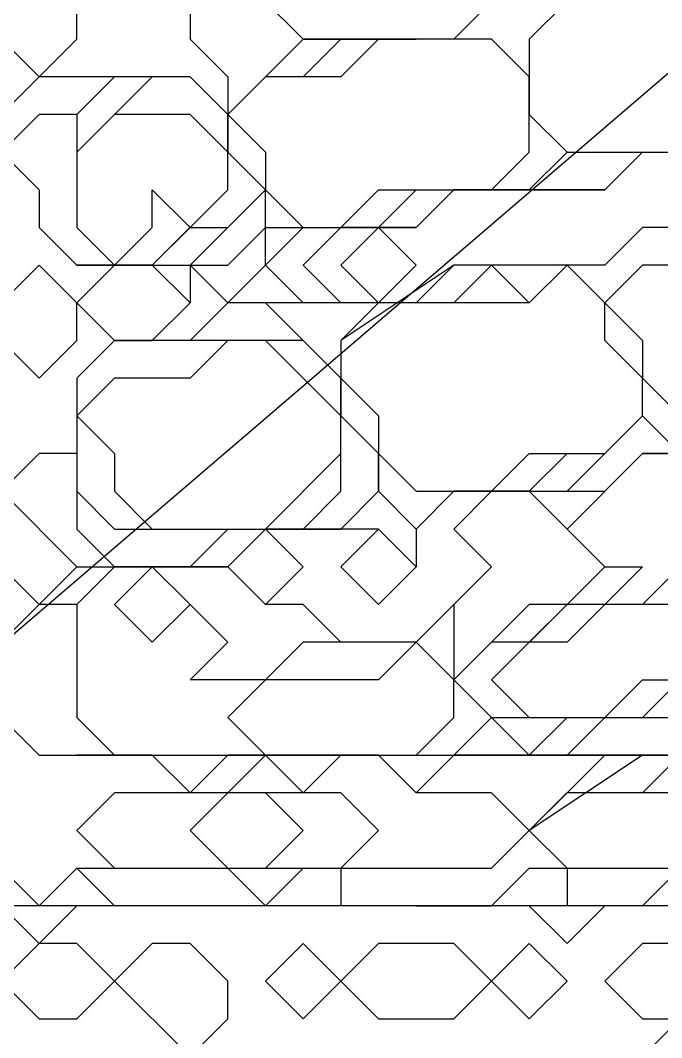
# Model space of a CAD drawing. Extents: x 46 to 224, y 52 to 151.
# Drawn here: x 109.04 to 119.17, y 81.28 to 97.35 of the extents above; entities that cross this region are included whole.
import ezdxf

# ---------------------------------------------------------------- set-up
doc = ezdxf.new("R2010")
doc.units = 0
doc.layers.add('OUTLINE', color=1, linetype='CONTINUOUS')

msp = doc.modelspace()

# ---------------------------------------------------------------- linework, layer by layer
for p, q in [((109.9341, 97.0516), (109.9341, 98.8373)), ((111.7198, 98.2421), (111.7198, 97.0516)), ((112.3151, 98.2421), (113.5056, 97.0516)), ((112.3151, 98.2421), (113.5056, 97.0516)), ((112.3151, 98.2421), (113.5056, 97.0516)), ((112.3151, 98.2421), (113.5056, 97.0516)), ((116.4818, 97.6468), (115.8865, 97.0516)), ((117.6722, 97.6468), (117.077, 97.0516)), ((117.6722, 97.6468), (117.077, 97.0516)), ((117.6722, 97.6468), (117.077, 97.0516)), ((108.7437, 97.0516), (109.3389, 96.4564)), ((109.3389, 96.4564), (109.9341, 97.0516)), ((111.7198, 97.0516), (112.3151, 96.4564)), ((113.5056, 97.0516), (112.3151, 95.8611)), ((113.5056, 97.0516), (112.3151, 95.8611)), ((113.5056, 97.0516), (112.3151, 95.8611)), ((113.5056, 97.0516), (112.3151, 95.8611)), ((113.5056, 97.0516), (112.3151, 95.8611)), ((115.8865, 97.0516), (113.5056, 97.0516)), ((113.5056, 97.0516), (115.2913, 97.0516)), ((115.2913, 97.0516), (113.5056, 97.0516)), ((113.5056, 97.0516), (115.2913, 97.0516)), ((115.2913, 97.0516), (113.5056, 97.0516)), ((114.1008, 97.0516), (113.5056, 96.4564)), ((113.5056, 97.0516), (115.2913, 97.0516)), ((115.2913, 97.0516), (113.5056, 97.0516)), ((113.5056, 97.0516), (115.2913, 97.0516)), ((115.2913, 97.0516), (113.5056, 97.0516)), ((114.1008, 97.0516), (115.2913, 97.0516)), ((114.696, 97.0516), (114.1008, 97.0516)), ((116.4818, 97.0516), (114.1008, 97.0516)), ((114.696, 97.0516), (114.1008, 96.4564)), ((114.696, 97.0516), (114.1008, 96.4564)), ((115.2913, 97.0516), (114.696, 97.0516)), ((116.4818, 97.0516), (114.696, 97.0516)), ((116.4818, 97.0516), (114.696, 97.0516)), ((117.077, 96.4564), (116.4818, 97.0516)), ((117.077, 96.4564), (116.4818, 97.0516)), ((117.077, 96.4564), (116.4818, 97.0516)), ((117.077, 97.0516), (117.077, 95.8611)), ((117.077, 97.0516), (117.077, 95.8611)), ((117.077, 97.0516), (117.077, 95.8611)), ((109.3389, 96.4564), (108.7437, 95.8611)), ((111.7198, 96.4564), (109.3389, 96.4564)), ((110.5294, 96.4564), (109.9341, 95.8611)), ((110.5294, 96.4564), (109.9341, 95.8611)), ((111.1246, 96.4564), (109.9341, 95.2659)), ((110.5294, 96.4564), (109.9341, 95.8611)), ((111.7198, 96.4564), (110.5294, 96.4564)), ((111.7198, 96.4564), (110.5294, 96.4564)), ((111.7198, 96.4564), (110.5294, 96.4564)), ((111.7198, 96.4564), (111.1246, 96.4564)), ((112.3151, 95.8611), (111.7198, 96.4564)), ((112.3151, 95.8611), (111.7198, 96.4564)), ((112.3151, 95.8611), (111.7198, 96.4564)), ((112.3151, 95.8611), (111.7198, 96.4564)), ((112.3151, 95.8611), (111.7198, 96.4564)), ((112.3151, 96.4564), (112.3151, 95.2659)), ((112.9103, 96.4564), (112.3151, 95.8611)), ((112.9103, 96.4564), (112.3151, 95.8611)), ((112.9103, 96.4564), (112.3151, 95.8611)), ((113.5056, 96.4564), (112.9103, 96.4564)), ((114.1008, 96.4564), (112.9103, 96.4564)), ((114.1008, 96.4564), (112.9103, 96.4564)), ((117.077, 95.8611), (117.077, 96.4564)), ((117.077, 95.2659), (117.077, 96.4564)), ((117.077, 95.2659), (117.077, 96.4564)), ((109.3389, 95.8611), (108.7437, 95.2659)), ((109.3389, 95.8611), (108.7437, 95.2659)), ((109.9341, 95.8611), (109.3389, 95.8611)), ((109.9341, 95.8611), (109.3389, 95.8611)), ((109.9341, 95.8611), (109.9341, 94.0754)), ((110.5294, 95.8611), (109.9341, 95.2659)), ((110.5294, 95.8611), (109.9341, 95.2659)), ((111.7198, 95.8611), (110.5294, 95.8611)), ((111.7198, 95.8611), (110.5294, 95.8611)), ((112.3151, 95.2659), (111.7198, 95.8611)), ((112.3151, 95.2659), (111.7198, 95.8611)), ((112.3151, 95.8611), (112.3151, 95.2659)), ((112.3151, 95.2659), (112.3151, 95.8611)), ((112.3151, 95.2659), (112.3151, 95.8611)), ((112.3151, 95.8611), (112.3151, 95.2659)), ((112.3151, 95.8611), (112.3151, 95.2659)), ((112.3151, 95.2659), (112.3151, 95.8611)), ((112.3151, 95.2659), (112.3151, 95.8611)), ((112.3151, 95.8611), (112.9103, 95.2659)), ((112.3151, 95.8611), (112.9103, 95.2659)), ((112.3151, 95.8611), (112.9103, 95.2659)), ((112.3151, 95.8611), (112.3151, 95.2659)), ((112.3151, 95.8611), (112.3151, 95.2659)), ((112.3151, 95.2659), (112.3151, 95.8611)), ((117.077, 95.8611), (117.6722, 95.2659)), ((117.6722, 95.2659), (117.077, 95.8611)), ((117.077, 95.8611), (117.6722, 95.2659)), ((117.077, 95.8611), (117.6722, 95.2659)), ((108.7437, 95.2659), (109.3389, 94.6707)), ((108.7437, 95.2659), (109.3389, 94.6707)), ((109.9341, 95.2659), (109.9341, 94.0754)), ((109.9341, 95.2659), (109.9341, 94.0754)), ((109.9341, 95.2659), (109.9341, 94.0754)), ((112.3151, 95.2659), (113.5056, 94.0754)), ((112.9103, 94.6707), (112.3151, 95.2659)), ((112.3151, 95.2659), (113.5056, 94.0754)), ((112.9103, 94.6707), (112.3151, 95.2659)), ((112.3151, 95.2659), (113.5056, 94.0754)), ((112.3151, 95.2659), (113.5056, 94.0754)), ((112.9103, 94.6707), (112.3151, 95.2659)), ((112.9103, 94.6707), (112.3151, 95.2659)), ((112.3151, 94.6707), (112.3151, 95.2659)), ((112.3151, 94.6707), (112.3151, 95.2659)), ((112.3151, 95.2659), (113.5056, 94.0754)), ((112.3151, 95.2659), (113.5056, 94.0754)), ((112.9103, 94.6707), (112.3151, 95.2659)), ((112.9103, 95.2659), (112.9103, 94.6707)), ((112.9103, 95.2659), (112.9103, 94.6707)), ((112.9103, 95.2659), (112.9103, 94.6707)), ((116.4818, 94.6707), (117.077, 95.2659)), ((116.4818, 94.6707), (117.077, 95.2659)), ((117.077, 94.6707), (117.6722, 95.2659)), ((117.6722, 95.2659), (120.6484, 95.2659)), ((117.6722, 95.2659), (120.6484, 95.2659)), ((117.6722, 95.2659), (120.0532, 95.2659)), ((118.2675, 94.6707), (118.8627, 95.2659)), ((118.8627, 95.2659), (121.2437, 95.2659)), ((109.3389, 94.6707), (109.3389, 94.0754)), ((109.3389, 94.6707), (109.3389, 94.0754)), ((111.1246, 93.4802), (112.3151, 94.6707)), ((111.1246, 94.0754), (111.1246, 94.6707)), ((111.1246, 94.6707), (111.7198, 94.0754)), ((111.7198, 94.0754), (112.3151, 94.6707)), ((112.3151, 94.0754), (112.9103, 94.6707)), ((112.3151, 94.0754), (112.9103, 94.6707)), ((112.9103, 93.4802), (112.9103, 94.6707)), ((112.9103, 94.0754), (112.9103, 94.6707)), ((112.9103, 94.6707), (113.5056, 94.0754)), ((112.9103, 94.6707), (113.5056, 94.0754)), ((112.9103, 94.6707), (113.5056, 94.0754)), ((112.9103, 94.0754), (112.9103, 94.6707)), ((114.1008, 94.0754), (114.696, 94.6707)), ((114.1008, 94.0754), (114.696, 94.6707)), ((114.696, 94.0754), (115.2913, 94.6707)), ((114.696, 94.6707), (116.4818, 94.6707)), ((114.696, 94.6707), (116.4818, 94.6707)), ((115.2913, 94.0754), (115.8865, 94.6707)), ((115.2913, 94.0754), (115.8865, 94.6707)), ((115.8865, 94.6707), (115.2913, 94.0754)), ((115.2913, 94.0754), (115.8865, 94.6707)), ((115.8865, 94.6707), (115.2913, 94.0754)), ((115.2913, 94.6707), (117.077, 94.6707)), ((115.2913, 94.0754), (115.8865, 94.6707)), ((115.8865, 94.6707), (115.2913, 94.0754)), ((115.2913, 94.0754), (115.8865, 94.6707)), ((115.8865, 94.6707), (115.2913, 94.0754)), ((115.8865, 94.6707), (118.2675, 94.6707)), ((115.8865, 94.6707), (117.6722, 94.6707)), ((116.4818, 94.6707), (115.8865, 94.6707)), ((115.8865, 94.6707), (118.2675, 94.6707)), ((118.2675, 94.6707), (115.8865, 94.6707)), ((115.8865, 94.6707), (118.2675, 94.6707)), ((118.2675, 94.6707), (115.8865, 94.6707)), ((115.8865, 94.6707), (118.2675, 94.6707)), ((118.2675, 94.6707), (115.8865, 94.6707)), ((115.8865, 94.6707), (118.2675, 94.6707)), ((118.2675, 94.6707), (115.8865, 94.6707)), ((117.6722, 94.6707), (116.4818, 94.6707)), ((109.3389, 94.0754), (109.9341, 93.4802)), ((109.3389, 94.0754), (109.9341, 93.4802)), ((109.9341, 94.0754), (110.5294, 93.4802)), ((109.9341, 94.0754), (110.5294, 93.4802)), ((109.9341, 94.0754), (110.5294, 93.4802)), ((109.9341, 94.0754), (110.5294, 93.4802)), ((110.5294, 93.4802), (111.1246, 94.0754)), ((111.1246, 93.4802), (111.7198, 94.0754)), ((111.7198, 93.4802), (112.3151, 94.0754)), ((111.7198, 94.0754), (112.3151, 94.0754)), ((112.3151, 93.4802), (112.9103, 94.0754)), ((112.3151, 93.4802), (112.9103, 94.0754)), ((112.9103, 94.0754), (113.5056, 94.0754)), ((113.5056, 94.0754), (112.9103, 93.4802)), ((112.9103, 93.4802), (112.9103, 94.0754)), ((113.5056, 94.0754), (115.2913, 94.0754)), ((113.5056, 94.0754), (114.696, 94.0754)), ((114.1008, 94.0754), (113.5056, 93.4802)), ((113.5056, 94.0754), (115.2913, 94.0754)), ((113.5056, 94.0754), (115.2913, 94.0754)), ((113.5056, 94.0754), (114.696, 94.0754)), ((113.5056, 94.0754), (114.1008, 94.0754)), ((113.5056, 94.0754), (114.1008, 94.0754)), ((113.5056, 94.0754), (115.2913, 94.0754)), ((113.5056, 94.0754), (115.2913, 94.0754)), ((114.696, 94.0754), (114.1008, 93.4802)), ((114.696, 94.0754), (114.1008, 94.0754)), ((114.696, 94.0754), (114.1008, 93.4802)), ((114.696, 94.0754), (114.1008, 93.4802)), ((114.696, 94.0754), (114.1008, 93.4802)), ((114.696, 94.0754), (114.1008, 93.4802)), ((115.2913, 93.4802), (114.696, 94.0754)), ((115.2913, 94.0754), (114.696, 94.0754)), ((115.2913, 94.0754), (114.696, 94.0754)), ((115.2913, 94.0754), (114.696, 94.0754)), ((115.2913, 94.0754), (114.696, 94.0754)), ((118.8627, 94.0754), (118.2675, 93.4802)), ((118.8627, 94.0754), (118.2675, 93.4802)), ((121.2437, 94.0754), (118.8627, 94.0754)), ((122.4341, 94.0754), (118.8627, 94.0754)), ((109.3389, 93.4802), (108.7437, 92.8849)), ((109.3389, 93.4802), (108.7437, 92.8849)), ((109.9341, 92.8849), (109.3389, 93.4802)), ((109.9341, 92.8849), (109.3389, 93.4802)), ((111.1246, 93.4802), (109.9341, 93.4802)), ((109.9341, 93.4802), (111.7198, 93.4802)), ((109.9341, 93.4802), (112.3151, 93.4802)), ((110.5294, 93.4802), (109.9341, 92.8849)), ((109.9341, 93.4802), (112.3151, 93.4802)), ((110.5294, 93.4802), (109.9341, 92.8849)), ((110.5294, 93.4802), (111.7198, 93.4802)), ((111.1246, 93.4802), (110.5294, 93.4802)), ((110.5294, 93.4802), (111.1246, 93.4802)), ((110.5294, 93.4802), (111.1246, 93.4802)), ((111.1246, 93.4802), (110.5294, 93.4802)), ((111.1246, 93.4802), (111.7198, 93.4802)), ((111.7198, 92.8849), (111.1246, 93.4802)), ((111.7198, 92.8849), (111.1246, 93.4802)), ((111.7198, 92.8849), (111.1246, 93.4802)), ((111.7198, 92.8849), (111.1246, 93.4802)), ((111.7198, 93.4802), (111.7198, 92.8849)), ((111.7198, 93.4802), (112.3151, 92.8849)), ((112.3151, 92.8849), (112.9103, 93.4802)), ((112.9103, 93.4802), (113.5056, 92.8849)), ((113.5056, 92.8849), (112.9103, 93.4802)), ((113.5056, 93.4802), (114.1008, 92.8849)), ((115.8865, 93.4802), (114.1008, 92.2897)), ((114.1008, 93.4802), (114.696, 92.8849)), ((114.1008, 93.4802), (114.696, 92.8849)), ((114.1008, 93.4802), (114.696, 92.8849)), ((114.1008, 93.4802), (114.696, 92.8849)), ((114.1008, 93.4802), (114.696, 92.8849)), ((114.696, 92.8849), (115.2913, 93.4802)), ((115.8865, 93.4802), (115.2913, 92.8849)), ((118.2675, 93.4802), (115.8865, 93.4802)), ((118.2675, 93.4802), (115.8865, 93.4802)), ((116.4818, 93.4802), (115.8865, 92.8849)), ((117.077, 92.8849), (116.4818, 93.4802)), ((117.6722, 93.4802), (117.077, 92.8849)), ((117.6722, 93.4802), (117.077, 92.8849)), ((118.2675, 92.8849), (117.6722, 93.4802)), ((118.2675, 92.8849), (117.6722, 93.4802)), ((118.8627, 93.4802), (118.2675, 92.8849)), ((118.8627, 93.4802), (118.2675, 92.8849)), ((119.4579, 93.4802), (118.8627, 93.4802)), ((120.0532, 93.4802), (118.8627, 93.4802)), ((109.9341, 92.2897), (109.9341, 92.8849)), ((109.9341, 92.8849), (110.5294, 92.2897)), ((109.9341, 92.2897), (109.9341, 92.8849)), ((109.9341, 92.8849), (110.5294, 92.2897)), ((111.1246, 92.2897), (111.7198, 92.8849)), ((111.1246, 92.2897), (111.7198, 92.8849)), ((111.1246, 92.2897), (111.7198, 92.8849)), ((112.3151, 92.8849), (111.7198, 92.2897)), ((112.3151, 92.8849), (111.7198, 92.2897)), ((112.3151, 92.8849), (111.7198, 92.2897)), ((112.3151, 92.8849), (111.7198, 92.2897)), ((112.3151, 92.8849), (111.7198, 92.2897)), ((112.3151, 92.8849), (111.7198, 92.2897)), ((112.9103, 92.8849), (112.3151, 92.8849)), ((114.1008, 92.8849), (112.3151, 92.8849)), ((114.696, 92.8849), (112.3151, 92.8849)), ((114.696, 92.8849), (112.3151, 92.8849)), ((114.696, 92.8849), (112.3151, 92.8849)), ((114.696, 92.8849), (112.3151, 92.8849)), ((113.5056, 92.2897), (112.9103, 92.8849)), ((114.696, 92.8849), (114.1008, 92.2897)), ((114.696, 92.8849), (114.1008, 92.2897)), ((114.696, 92.8849), (114.1008, 92.2897)), ((115.2913, 92.8849), (114.696, 92.8849)), ((115.8865, 92.8849), (114.696, 92.8849)), ((117.077, 92.8849), (114.696, 92.8849)), ((118.2675, 92.8849), (118.8627, 92.2897)), ((118.2675, 92.2897), (118.2675, 92.8849)), ((118.2675, 92.8849), (118.8627, 92.2897)), ((118.2675, 92.2897), (118.2675, 92.8849)), ((108.7437, 92.2897), (109.3389, 91.6945)), ((108.7437, 92.2897), (109.3389, 91.6945)), ((109.3389, 91.6945), (109.9341, 92.2897)), ((109.3389, 91.6945), (109.9341, 92.2897)), ((110.5294, 92.2897), (109.9341, 91.6945)), ((110.5294, 92.2897), (109.9341, 91.6945)), ((110.5294, 92.2897), (109.9341, 91.6945)), ((110.5294, 92.2897), (109.9341, 91.6945)), ((110.5294, 92.2897), (109.9341, 91.6945)), ((110.5294, 92.2897), (109.9341, 91.6945)), ((110.5294, 92.2897), (109.9341, 91.6945)), ((111.7198, 92.2897), (110.5294, 92.2897)), ((111.7198, 92.2897), (110.5294, 92.2897)), ((111.7198, 92.2897), (110.5294, 92.2897)), ((110.5294, 92.2897), (111.1246, 92.2897)), ((113.5056, 92.2897), (110.5294, 92.2897)), ((113.5056, 92.2897), (110.5294, 92.2897)), ((111.7198, 92.2897), (110.5294, 92.2897)), ((111.7198, 92.2897), (110.5294, 92.2897)), ((110.5294, 92.2897), (111.1246, 92.2897)), ((111.7198, 92.2897), (111.1246, 92.2897)), ((112.3151, 92.2897), (111.7198, 91.6945)), ((112.9103, 92.2897), (112.3151, 92.2897)), ((113.5056, 91.6945), (112.9103, 92.2897)), ((114.1008, 91.6945), (113.5056, 92.2897)), ((114.1008, 91.6945), (113.5056, 92.2897)), ((114.1008, 91.6945), (113.5056, 92.2897)), ((114.1008, 92.2897), (114.1008, 91.0992)), ((114.1008, 92.2897), (114.1008, 91.0992)), ((114.1008, 92.2897), (114.1008, 91.6945)), ((114.1008, 92.2897), (114.1008, 91.6945)), ((118.8627, 91.6945), (118.2675, 92.2897)), ((118.8627, 91.6945), (118.2675, 92.2897)), ((118.8627, 92.2897), (118.8627, 91.6945)), ((118.8627, 92.2897), (118.8627, 91.6945)), ((109.9341, 91.6945), (109.9341, 89.3135)), ((109.9341, 91.6945), (109.9341, 90.504)), ((109.9341, 91.6945), (109.9341, 90.504)), ((109.9341, 91.6945), (109.9341, 89.9088)), ((109.9341, 91.6945), (109.9341, 91.0992)), ((110.5294, 91.6945), (109.9341, 91.0992)), ((109.9341, 91.6945), (109.9341, 90.504)), ((109.9341, 91.6945), (109.9341, 90.504)), ((111.7198, 91.6945), (110.5294, 91.6945)), ((114.1008, 91.0992), (113.5056, 91.6945)), ((114.1008, 91.0992), (114.1008, 91.6945)), ((114.1008, 91.0992), (114.1008, 91.6945)), ((114.1008, 91.6945), (114.1008, 91.0992)), ((114.1008, 91.0992), (114.1008, 91.6945)), ((114.1008, 91.6945), (114.1008, 91.0992)), ((114.1008, 91.0992), (114.1008, 91.6945)), ((114.1008, 91.6945), (114.696, 91.0992)), ((114.1008, 91.0992), (114.1008, 91.6945)), ((114.1008, 91.6945), (114.696, 91.0992)), ((114.1008, 91.0992), (114.1008, 91.6945)), ((114.1008, 91.6945), (114.1008, 91.0992)), ((114.1008, 91.0992), (114.1008, 91.6945)), ((114.1008, 91.6945), (114.1008, 91.0992)), ((118.8627, 91.6945), (119.4579, 91.0992)), ((118.8627, 91.0992), (118.8627, 91.6945)), ((118.8627, 91.6945), (119.4579, 91.0992)), ((118.8627, 91.0992), (118.8627, 91.6945)), ((109.9341, 91.0992), (110.5294, 90.504)), ((109.9341, 91.0992), (110.5294, 90.504)), ((114.1008, 91.0992), (115.2913, 89.9088)), ((114.696, 90.504), (114.1008, 91.0992)), ((114.696, 90.504), (114.1008, 91.0992)), ((114.1008, 91.0992), (115.2913, 89.9088)), ((114.696, 90.504), (114.1008, 91.0992)), ((114.1008, 91.0992), (115.2913, 89.9088)), ((114.1008, 91.0992), (115.2913, 89.9088)), ((114.696, 90.504), (114.1008, 91.0992)), ((114.1008, 90.504), (114.1008, 91.0992)), ((114.1008, 90.504), (114.1008, 91.0992)), ((114.696, 90.504), (114.1008, 91.0992)), ((114.1008, 91.0992), (115.2913, 89.9088)), ((114.696, 90.504), (114.1008, 91.0992)), ((114.1008, 91.0992), (115.2913, 89.9088)), ((114.696, 91.0992), (114.696, 90.504)), ((114.696, 91.0992), (114.696, 90.504)), ((117.6722, 89.9088), (118.8627, 91.0992)), ((118.2675, 90.504), (118.8627, 91.0992)), ((118.2675, 90.504), (118.8627, 91.0992)), ((118.2675, 90.504), (118.8627, 91.0992)), ((118.8627, 91.0992), (119.4579, 90.504)), ((118.8627, 91.0992), (119.4579, 90.504)), ((109.3389, 90.504), (108.7437, 89.9088)), ((109.3389, 90.504), (108.7437, 89.9088)), ((109.3389, 90.504), (108.7437, 89.9088)), ((109.3389, 90.504), (108.7437, 89.9088)), ((109.9341, 90.504), (109.3389, 90.504)), ((109.9341, 90.504), (109.3389, 90.504)), ((109.9341, 90.504), (109.3389, 90.504)), ((109.9341, 90.504), (109.3389, 90.504)), ((110.5294, 90.504), (110.5294, 89.9088)), ((110.5294, 90.504), (110.5294, 89.9088)), ((112.9103, 89.3135), (114.1008, 90.504)), ((114.1008, 89.9088), (114.1008, 90.504)), ((114.696, 89.9088), (114.696, 90.504)), ((114.696, 89.9088), (114.696, 90.504)), ((114.696, 90.504), (114.696, 89.9088)), ((114.696, 89.9088), (114.696, 90.504)), ((114.696, 89.9088), (114.696, 90.504)), ((114.696, 89.9088), (114.696, 90.504)), ((114.696, 90.504), (115.2913, 89.9088)), ((114.696, 90.504), (115.2913, 89.9088)), ((114.696, 89.9088), (114.696, 90.504)), ((114.696, 89.9088), (114.696, 90.504)), ((116.4818, 89.9088), (117.077, 90.504)), ((117.077, 89.9088), (117.6722, 90.504)), ((117.077, 89.9088), (117.6722, 90.504)), ((117.077, 90.504), (118.2675, 90.504)), ((118.8627, 90.504), (117.6722, 89.3135)), ((118.8627, 90.504), (117.6722, 89.3135)), ((118.8627, 90.504), (117.6722, 89.3135)), ((117.6722, 90.504), (118.2675, 90.504)), ((117.6722, 90.504), (118.2675, 90.504)), ((118.8627, 90.504), (117.6722, 89.3135)), ((118.8627, 90.504), (117.6722, 89.3135)), ((118.8627, 90.504), (117.6722, 89.3135)), ((118.2675, 89.9088), (118.8627, 90.504)), ((118.2675, 89.9088), (118.8627, 90.504)), ((118.2675, 89.9088), (118.8627, 90.504)), ((118.2675, 89.9088), (118.8627, 90.504)), ((118.8627, 90.504), (120.0532, 90.504)), ((119.4579, 90.504), (118.8627, 90.504)), ((118.8627, 90.504), (120.6484, 90.504)), ((119.4579, 90.504), (118.8627, 90.504)), ((118.8627, 90.504), (120.6484, 90.504)), ((118.8627, 90.504), (120.6484, 90.504)), ((121.2437, 90.504), (118.8627, 90.504)), ((121.2437, 90.504), (118.8627, 90.504)), ((121.2437, 90.504), (118.8627, 90.504)), ((118.8627, 90.504), (120.6484, 90.504)), ((118.8627, 90.504), (120.6484, 90.504)), ((121.2437, 90.504), (118.8627, 90.504)), ((121.2437, 90.504), (118.8627, 90.504)), ((121.2437, 90.504), (118.8627, 90.504)), ((108.7437, 89.9088), (109.9341, 88.7183)), ((108.7437, 89.9088), (109.9341, 88.7183)), ((108.7437, 89.9088), (109.9341, 88.7183)), ((108.7437, 89.9088), (109.9341, 88.7183)), ((109.9341, 89.9088), (110.5294, 89.3135)), ((110.5294, 89.9088), (111.1246, 89.3135)), ((110.5294, 89.9088), (111.1246, 89.3135)), ((113.5056, 89.3135), (114.1008, 89.9088)), ((114.1008, 89.3135), (114.696, 89.9088)), ((114.1008, 89.3135), (114.696, 89.9088)), ((114.1008, 89.3135), (114.696, 89.9088)), ((114.1008, 89.3135), (114.696, 89.9088)), ((114.1008, 89.3135), (114.696, 89.9088)), ((114.1008, 89.3135), (114.696, 89.9088)), ((114.1008, 89.3135), (114.696, 89.9088)), ((114.1008, 89.3135), (114.696, 89.9088)), ((114.696, 89.9088), (115.2913, 89.3135)), ((114.696, 89.9088), (115.2913, 89.3135)), ((115.2913, 89.9088), (117.6722, 89.9088)), ((115.2913, 89.3135), (115.8865, 89.9088)), ((115.8865, 89.9088), (115.2913, 89.3135)), ((115.2913, 89.3135), (115.8865, 89.9088)), ((115.2913, 89.9088), (118.2675, 89.9088)), ((115.2913, 89.9088), (118.2675, 89.9088)), ((115.2913, 89.9088), (117.077, 89.9088)), ((115.2913, 89.9088), (117.077, 89.9088)), ((115.2913, 89.9088), (116.4818, 89.9088)), ((115.2913, 89.9088), (118.2675, 89.9088)), ((115.2913, 89.9088), (118.2675, 89.9088)), ((115.8865, 89.9088), (116.4818, 89.9088)), ((116.4818, 89.9088), (115.8865, 89.9088)), ((115.8865, 89.9088), (117.077, 89.9088)), ((116.4818, 89.9088), (115.8865, 89.3135)), ((116.4818, 89.9088), (115.8865, 89.3135)), ((116.4818, 89.9088), (115.8865, 89.3135)), ((116.4818, 89.9088), (115.8865, 89.3135)), ((116.4818, 89.9088), (115.8865, 89.3135)), ((116.4818, 89.9088), (115.8865, 89.3135)), ((116.4818, 89.9088), (115.8865, 89.3135)), ((117.077, 89.9088), (116.4818, 89.9088)), ((117.077, 89.9088), (116.4818, 89.9088)), ((117.077, 89.9088), (116.4818, 89.9088)), ((117.077, 89.9088), (116.4818, 89.9088)), ((117.077, 89.9088), (116.4818, 89.9088)), ((117.077, 89.9088), (116.4818, 89.9088)), ((117.077, 89.9088), (116.4818, 89.9088)), ((118.2675, 88.7183), (117.077, 89.9088)), ((118.2675, 88.7183), (117.077, 89.9088)), ((118.2675, 88.7183), (117.077, 89.9088)), ((118.2675, 88.7183), (117.077, 89.9088)), ((118.2675, 88.7183), (117.077, 89.9088)), ((118.2675, 88.7183), (117.077, 89.9088)), ((109.9341, 89.3135), (110.5294, 88.7183)), ((110.5294, 89.3135), (114.1008, 89.3135)), ((111.1246, 89.3135), (113.5056, 89.3135)), ((111.1246, 89.3135), (112.9103, 89.3135)), ((111.7198, 88.7183), (112.3151, 89.3135)), ((112.3151, 89.3135), (114.1008, 89.3135)), ((112.3151, 88.7183), (112.9103, 89.3135)), ((112.9103, 89.3135), (112.3151, 88.7183)), ((112.3151, 88.7183), (112.9103, 89.3135)), ((112.3151, 88.7183), (112.9103, 89.3135)), ((112.9103, 89.3135), (112.3151, 88.7183)), ((112.3151, 88.7183), (112.9103, 89.3135)), ((112.3151, 88.7183), (112.9103, 89.3135)), ((112.9103, 89.3135), (112.3151, 88.7183)), ((114.696, 89.3135), (112.9103, 89.3135)), ((112.9103, 89.3135), (114.1008, 89.3135)), ((112.9103, 89.3135), (114.1008, 89.3135)), ((113.5056, 88.7183), (112.9103, 89.3135)), ((112.9103, 89.3135), (114.1008, 89.3135)), ((112.9103, 89.3135), (114.1008, 89.3135)), ((113.5056, 88.7183), (112.9103, 89.3135)), ((112.9103, 89.3135), (114.1008, 89.3135)), ((112.9103, 89.3135), (114.1008, 89.3135)), ((113.5056, 88.7183), (112.9103, 89.3135)), ((114.696, 89.3135), (114.1008, 88.7183)), ((115.2913, 88.7183), (114.696, 89.3135)), ((115.2913, 88.7183), (114.696, 89.3135)), ((115.2913, 89.3135), (115.2913, 88.7183)), ((115.8865, 89.3135), (116.4818, 88.7183)), ((115.8865, 89.3135), (116.4818, 88.7183)), ((115.8865, 89.3135), (116.4818, 88.7183)), ((115.8865, 89.3135), (116.4818, 88.7183)), ((115.8865, 89.3135), (116.4818, 88.7183)), ((115.8865, 89.3135), (116.4818, 88.7183)), ((115.8865, 89.3135), (116.4818, 88.7183)), ((117.6722, 89.3135), (118.2675, 88.7183)), ((117.6722, 89.3135), (118.2675, 88.7183)), ((117.6722, 89.3135), (118.2675, 88.7183)), ((117.6722, 89.3135), (118.2675, 88.7183)), ((117.6722, 89.3135), (118.2675, 88.7183)), ((117.6722, 89.3135), (118.2675, 88.7183)), ((108.7437, 88.7183), (109.3389, 88.123)), ((109.3389, 88.123), (109.9341, 88.7183)), ((109.9341, 88.7183), (112.3151, 88.7183)), ((110.5294, 88.7183), (109.9341, 88.123)), ((109.9341, 88.7183), (112.3151, 88.7183)), ((109.9341, 88.7183), (112.3151, 88.7183)), ((110.5294, 88.7183), (109.9341, 88.123)), ((109.9341, 88.7183), (112.3151, 88.7183)), ((109.9341, 88.7183), (112.3151, 88.7183)), ((110.5294, 88.7183), (109.9341, 88.123)), ((110.5294, 88.7183), (111.7198, 88.7183)), ((111.1246, 88.7183), (110.5294, 88.123)), ((112.3151, 88.7183), (110.5294, 88.7183)), ((111.1246, 88.7183), (110.5294, 88.7183)), ((111.1246, 88.7183), (110.5294, 88.7183)), ((111.7198, 88.123), (111.1246, 88.7183)), ((111.7198, 88.123), (111.1246, 88.7183)), ((111.7198, 88.123), (111.1246, 88.7183)), ((112.9103, 88.123), (112.3151, 88.7183)), ((112.3151, 88.7183), (112.9103, 88.123)), ((112.3151, 88.7183), (112.9103, 88.123)), ((112.3151, 88.7183), (112.9103, 88.123)), ((112.9103, 88.123), (113.5056, 88.7183)), ((112.9103, 88.123), (113.5056, 88.7183)), ((112.9103, 88.123), (113.5056, 88.7183)), ((114.1008, 88.7183), (114.696, 88.123)), ((114.696, 88.123), (115.2913, 88.7183)), ((116.4818, 88.7183), (115.2913, 87.5278)), ((116.4818, 88.7183), (115.8865, 88.123)), ((116.4818, 88.7183), (115.8865, 88.123)), ((116.4818, 88.7183), (115.8865, 88.123)), ((116.4818, 88.7183), (115.8865, 88.123)), ((116.4818, 88.7183), (115.8865, 88.123)), ((116.4818, 88.7183), (115.8865, 88.123)), ((117.6722, 88.123), (118.2675, 88.7183)), ((117.6722, 88.123), (118.2675, 88.7183)), ((117.6722, 88.123), (118.2675, 88.7183)), ((117.6722, 88.123), (118.2675, 88.7183)), ((117.6722, 88.123), (118.2675, 88.7183)), ((117.6722, 88.123), (118.2675, 88.7183)), ((118.2675, 88.7183), (118.8627, 88.7183)), ((118.8627, 88.7183), (118.2675, 88.123)), ((118.2675, 88.7183), (118.8627, 88.7183)), ((118.8627, 88.7183), (118.2675, 88.123)), ((118.2675, 88.7183), (118.8627, 88.7183)), ((118.8627, 88.7183), (118.2675, 88.123)), ((118.2675, 88.7183), (118.8627, 88.7183)), ((118.8627, 88.7183), (118.2675, 88.123)), ((118.2675, 88.7183), (118.8627, 88.7183)), ((118.8627, 88.7183), (118.2675, 88.123)), ((118.2675, 88.7183), (118.8627, 88.7183)), ((118.8627, 88.7183), (118.2675, 88.123)), ((119.4579, 88.7183), (118.8627, 88.123)), ((109.3389, 88.123), (108.7437, 87.5278)), ((109.9341, 88.123), (109.3389, 88.123)), ((109.9341, 88.123), (109.9341, 86.3373)), ((109.9341, 88.123), (109.9341, 86.3373)), ((110.5294, 88.123), (111.1246, 87.5278)), ((111.1246, 87.5278), (111.7198, 88.123)), ((112.3151, 87.5278), (111.7198, 88.123)), ((112.3151, 87.5278), (111.7198, 88.123)), ((113.5056, 88.123), (112.9103, 88.123)), ((114.1008, 87.5278), (113.5056, 88.123)), ((117.077, 88.123), (115.8865, 86.9326)), ((115.8865, 88.123), (115.8865, 86.9326)), ((115.8865, 88.123), (115.8865, 86.9326)), ((115.8865, 88.123), (115.8865, 86.9326)), ((115.8865, 88.123), (115.8865, 86.9326)), ((115.8865, 88.123), (115.8865, 86.9326)), ((115.8865, 88.123), (115.8865, 86.9326)), ((117.6722, 88.123), (116.4818, 86.9326)), ((118.8627, 88.123), (117.077, 88.123)), ((117.6722, 88.123), (117.077, 87.5278)), ((118.2675, 88.123), (117.6722, 88.123)), ((118.2675, 88.123), (117.6722, 88.123)), ((118.2675, 88.123), (117.6722, 88.123)), ((120.0532, 88.123), (117.6722, 88.123)), ((119.4579, 88.123), (117.6722, 88.123)), ((118.2675, 88.123), (117.6722, 87.5278)), ((118.2675, 88.123), (117.6722, 88.123)), ((118.2675, 88.123), (117.6722, 88.123)), ((118.2675, 88.123), (117.6722, 88.123)), ((119.4579, 88.123), (118.2675, 88.123)), ((111.7198, 86.9326), (112.3151, 87.5278)), ((111.7198, 86.9326), (112.3151, 87.5278)), ((113.5056, 87.5278), (112.9103, 86.9326)), ((113.5056, 87.5278), (112.9103, 86.9326)), ((115.2913, 87.5278), (113.5056, 87.5278)), ((115.2913, 87.5278), (113.5056, 87.5278)), ((115.2913, 87.5278), (114.1008, 87.5278)), ((115.2913, 87.5278), (114.696, 86.9326)), ((115.2913, 87.5278), (114.696, 86.9326)), ((116.4818, 86.3373), (115.2913, 87.5278)), ((115.8865, 86.9326), (115.2913, 87.5278)), ((115.8865, 86.9326), (115.2913, 87.5278)), ((116.4818, 86.3373), (115.2913, 87.5278)), ((116.4818, 87.5278), (115.8865, 86.9326)), ((117.077, 87.5278), (116.4818, 87.5278)), ((117.077, 87.5278), (116.4818, 86.9326)), ((117.6722, 87.5278), (117.077, 87.5278)), ((112.9103, 86.9326), (111.7198, 86.9326)), ((112.9103, 86.9326), (111.7198, 86.9326)), ((112.9103, 86.9326), (112.3151, 86.3373)), ((112.9103, 86.9326), (112.3151, 86.3373)), ((114.696, 86.9326), (112.9103, 86.9326)), ((114.696, 86.9326), (112.9103, 86.9326)), ((115.8865, 86.9326), (117.077, 85.7421)), ((115.8865, 86.9326), (117.077, 85.7421)), ((115.8865, 86.9326), (117.077, 85.7421)), ((115.8865, 86.9326), (117.077, 85.7421)), ((115.8865, 86.9326), (116.4818, 86.3373)), ((116.4818, 86.3373), (115.8865, 86.9326)), ((115.8865, 86.3373), (115.8865, 86.9326)), ((115.8865, 86.9326), (117.077, 85.7421)), ((115.8865, 86.9326), (117.077, 85.7421)), ((115.8865, 86.9326), (117.077, 85.7421)), ((116.4818, 86.9326), (117.077, 86.3373)), ((116.4818, 86.9326), (117.077, 86.3373)), ((118.2675, 86.3373), (118.8627, 86.9326)), ((118.8627, 86.3373), (119.4579, 86.9326)), ((118.8627, 86.9326), (119.4579, 86.9326)), ((108.7437, 86.3373), (109.3389, 85.7421)), ((109.9341, 86.3373), (110.5294, 85.7421)), ((109.9341, 86.3373), (110.5294, 85.7421)), ((112.3151, 86.3373), (112.9103, 85.7421)), ((112.3151, 86.3373), (112.9103, 85.7421)), ((115.2913, 85.7421), (115.8865, 86.3373)), ((115.8865, 85.7421), (116.4818, 86.3373)), ((115.8865, 85.7421), (116.4818, 86.3373)), ((115.8865, 85.7421), (116.4818, 86.3373)), ((116.4818, 86.3373), (119.4579, 86.3373)), ((117.077, 85.7421), (117.6722, 86.3373)), ((117.077, 86.3373), (118.8627, 86.3373)), ((117.077, 86.3373), (118.2675, 86.3373)), ((117.6722, 86.3373), (119.4579, 86.3373)), ((117.6722, 85.7421), (118.2675, 86.3373)), ((117.6722, 85.7421), (118.2675, 86.3373)), ((117.6722, 85.7421), (118.2675, 86.3373)), ((117.6722, 85.7421), (118.2675, 86.3373)), ((117.6722, 85.7421), (118.2675, 86.3373)), ((117.6722, 85.7421), (118.2675, 86.3373)), ((118.2675, 86.3373), (119.4579, 86.3373)), ((118.2675, 86.3373), (119.4579, 86.3373)), ((118.2675, 86.3373), (119.4579, 86.3373)), ((118.2675, 86.3373), (119.4579, 86.3373)), ((118.2675, 86.3373), (119.4579, 86.3373)), ((118.2675, 86.3373), (119.4579, 86.3373)), ((109.3389, 85.7421), (134.9341, 85.7421)), ((109.9341, 85.7421), (134.9341, 85.7421)), ((110.5294, 85.7421), (109.9341, 85.7421)), ((111.1246, 85.7421), (110.5294, 85.7421)), ((110.5294, 85.7421), (115.8865, 85.7421)), ((110.5294, 85.7421), (115.8865, 85.7421)), ((111.7198, 85.1468), (111.1246, 85.7421)), ((112.3151, 85.7421), (111.7198, 85.1468)), ((114.696, 85.7421), (112.3151, 85.7421)), ((112.9103, 85.7421), (112.3151, 85.1468)), ((113.5056, 85.1468), (112.9103, 85.7421)), ((112.9103, 85.7421), (115.8865, 85.7421)), ((112.9103, 85.7421), (115.2913, 85.7421)), ((114.1008, 85.7421), (113.5056, 85.1468)), ((114.696, 85.7421), (114.1008, 85.7421)), ((115.2913, 85.1468), (114.696, 85.7421)), ((115.2913, 85.1468), (114.696, 85.7421)), ((115.8865, 85.7421), (115.2913, 85.1468)), ((124.8151, 85.7421), (115.8865, 85.7421)), ((118.8627, 85.7421), (117.077, 84.5516)), ((118.2675, 85.7421), (117.077, 84.5516)), ((117.077, 85.7421), (117.6722, 85.7421)), ((117.077, 85.7421), (117.6722, 85.7421)), ((117.077, 85.7421), (117.6722, 85.7421)), ((118.2675, 85.7421), (117.077, 84.5516)), ((117.077, 85.7421), (117.6722, 85.7421)), ((117.077, 85.7421), (117.6722, 85.7421)), ((117.077, 85.7421), (117.6722, 85.7421)), ((118.2675, 85.7421), (117.077, 84.5516)), ((124.8151, 85.7421), (118.2675, 85.7421)), ((124.2198, 85.7421), (118.2675, 85.7421)), ((124.2198, 85.7421), (118.2675, 85.7421)), ((124.2198, 85.7421), (118.8627, 85.7421)), ((119.4579, 85.7421), (118.8627, 85.1468)), ((110.5294, 85.1468), (109.9341, 84.5516)), ((110.5294, 85.1468), (109.9341, 84.5516)), ((110.5294, 85.1468), (109.9341, 84.5516)), ((112.3151, 85.1468), (110.5294, 85.1468)), ((114.1008, 85.1468), (110.5294, 85.1468)), ((114.1008, 85.1468), (110.5294, 85.1468)), ((112.3151, 85.1468), (111.7198, 84.5516)), ((112.9103, 85.1468), (112.3151, 85.1468)), ((113.5056, 84.5516), (112.9103, 85.1468)), ((114.696, 84.5516), (114.1008, 85.1468)), ((114.696, 84.5516), (114.1008, 85.1468)), ((116.4818, 85.1468), (115.2913, 85.1468)), ((117.077, 84.5516), (116.4818, 85.1468)), ((117.6722, 85.1468), (117.077, 84.5516)), ((117.6722, 85.1468), (117.077, 84.5516)), ((117.6722, 85.1468), (117.077, 84.5516)), ((118.8627, 85.1468), (117.6722, 85.1468)), ((120.6484, 85.1468), (117.6722, 85.1468)), ((120.6484, 85.1468), (117.6722, 85.1468)), ((109.9341, 84.5516), (110.5294, 83.9564)), ((109.9341, 84.5516), (110.5294, 83.9564)), ((109.9341, 84.5516), (110.5294, 83.9564)), ((111.7198, 84.5516), (112.3151, 83.9564)), ((112.9103, 83.9564), (113.5056, 84.5516)), ((114.1008, 83.9564), (114.696, 84.5516)), ((114.1008, 83.9564), (114.696, 84.5516)), ((116.4818, 83.9564), (117.077, 84.5516)), ((117.077, 84.5516), (117.6722, 83.9564)), ((117.077, 84.5516), (117.6722, 83.9564)), ((117.077, 84.5516), (117.6722, 83.9564)), ((117.077, 84.5516), (117.6722, 83.9564)), ((117.077, 84.5516), (117.6722, 83.9564)), ((117.077, 84.5516), (117.6722, 83.9564)), ((117.077, 84.5516), (117.6722, 83.9564)), ((108.7437, 83.9564), (109.3389, 83.3611)), ((109.3389, 83.3611), (108.7437, 83.9564)), ((108.7437, 83.9564), (109.3389, 83.3611)), ((109.3389, 83.3611), (108.7437, 83.9564)), ((109.3389, 83.3611), (109.9341, 83.9564)), ((109.9341, 83.9564), (109.3389, 83.3611)), ((109.3389, 83.3611), (109.9341, 83.9564)), ((109.9341, 83.9564), (109.3389, 83.3611)), ((109.9341, 83.9564), (112.3151, 83.9564)), ((110.5294, 83.3611), (109.9341, 83.9564)), ((109.9341, 83.9564), (112.3151, 83.9564)), ((110.5294, 83.3611), (109.9341, 83.9564)), ((110.5294, 83.9564), (116.4818, 83.9564)), ((110.5294, 83.9564), (114.1008, 83.9564)), ((110.5294, 83.9564), (114.1008, 83.9564)), ((112.3151, 83.9564), (112.9103, 83.9564)), ((112.3151, 83.9564), (112.9103, 83.3611)), ((112.3151, 83.9564), (112.9103, 83.3611)), ((112.9103, 83.3611), (113.5056, 83.9564)), ((112.9103, 83.3611), (113.5056, 83.9564)), ((113.5056, 83.9564), (114.1008, 83.9564)), ((113.5056, 83.9564), (114.1008, 83.9564)), ((114.1008, 83.9564), (114.1008, 83.3611)), ((114.1008, 83.9564), (114.1008, 83.3611)), ((116.4818, 83.3611), (117.077, 83.9564)), ((117.077, 83.9564), (117.6722, 83.9564)), ((117.6722, 83.9564), (124.2198, 83.9564)), ((117.6722, 83.9564), (117.6722, 83.3611)), ((117.6722, 83.9564), (126.6008, 83.9564)), ((117.6722, 83.9564), (124.8151, 83.9564)), ((117.6722, 83.9564), (124.2198, 83.9564)), ((117.6722, 83.9564), (120.6484, 83.9564)), ((117.6722, 83.9564), (120.6484, 83.9564)), ((117.6722, 83.9564), (124.8151, 83.9564)), ((118.8627, 83.3611), (119.4579, 83.9564)), ((125.4103, 83.3611), (107.5532, 83.3611)), ((109.3389, 82.7659), (108.7437, 83.3611)), ((109.3389, 82.7659), (108.7437, 83.3611)), ((109.9341, 83.3611), (109.3389, 82.7659)), ((109.9341, 83.3611), (109.3389, 82.7659)), ((117.077, 83.3611), (109.9341, 83.3611)), ((117.077, 83.3611), (109.9341, 83.3611)), ((114.1008, 83.3611), (110.5294, 83.3611)), ((114.1008, 83.3611), (110.5294, 83.3611)), ((117.6722, 83.3611), (115.2913, 83.3611)), ((115.2913, 83.3611), (116.4818, 83.3611)), ((117.6722, 82.7659), (117.077, 83.3611)), ((117.6722, 82.7659), (117.077, 83.3611)), ((118.2675, 83.3611), (117.6722, 82.7659)), ((118.2675, 83.3611), (117.6722, 82.7659)), ((124.8151, 83.3611), (118.2675, 83.3611)), ((124.8151, 83.3611), (118.2675, 83.3611)), ((124.8151, 83.3611), (118.8627, 83.3611)), ((109.3389, 82.7659), (108.7437, 82.1707)), ((109.9341, 82.7659), (109.3389, 82.7659)), ((110.5294, 82.1707), (109.9341, 82.7659)), ((111.1246, 82.7659), (110.5294, 82.1707)), ((111.7198, 82.7659), (111.1246, 82.7659)), ((112.3151, 82.1707), (111.7198, 82.7659)), ((113.5056, 82.7659), (112.9103, 82.1707)), ((114.1008, 82.1707), (113.5056, 82.7659)), ((114.696, 82.7659), (114.1008, 82.1707)), ((115.8865, 82.7659), (114.696, 82.7659)), ((116.4818, 82.1707), (115.8865, 82.7659)), ((117.077, 82.7659), (116.4818, 82.1707)), ((117.6722, 82.1707), (117.077, 82.7659)), ((118.8627, 82.7659), (118.2675, 82.1707)), ((119.4579, 82.7659), (118.8627, 82.7659)), ((108.7437, 82.1707), (109.3389, 81.5754)), ((109.9341, 81.5754), (110.5294, 82.1707)), ((110.5294, 82.1707), (111.7198, 80.9802)), ((112.3151, 81.5754), (112.3151, 82.1707)), ((112.9103, 82.1707), (113.5056, 81.5754)), ((113.5056, 81.5754), (114.1008, 82.1707)), ((114.1008, 82.1707), (114.696, 81.5754)), ((115.8865, 81.5754), (116.4818, 82.1707)), ((116.4818, 82.1707), (117.077, 81.5754)), ((117.077, 81.5754), (117.6722, 82.1707)), ((118.2675, 82.1707), (118.8627, 81.5754)), ((109.3389, 81.5754), (109.9341, 81.5754)), ((111.7198, 80.9802), (112.3151, 81.5754)), ((114.696, 81.5754), (115.8865, 81.5754)), ((118.8627, 81.5754), (119.4579, 81.5754)), ((119.4579, 81.5754), (118.8627, 80.9802))]:
    msp.add_line(p, q)
at = {"layer": 'OUTLINE', "color": 1}
msp.add_line((100, 80), (135, 110), dxfattribs=at)

doc.saveas('drawing.dxf')
